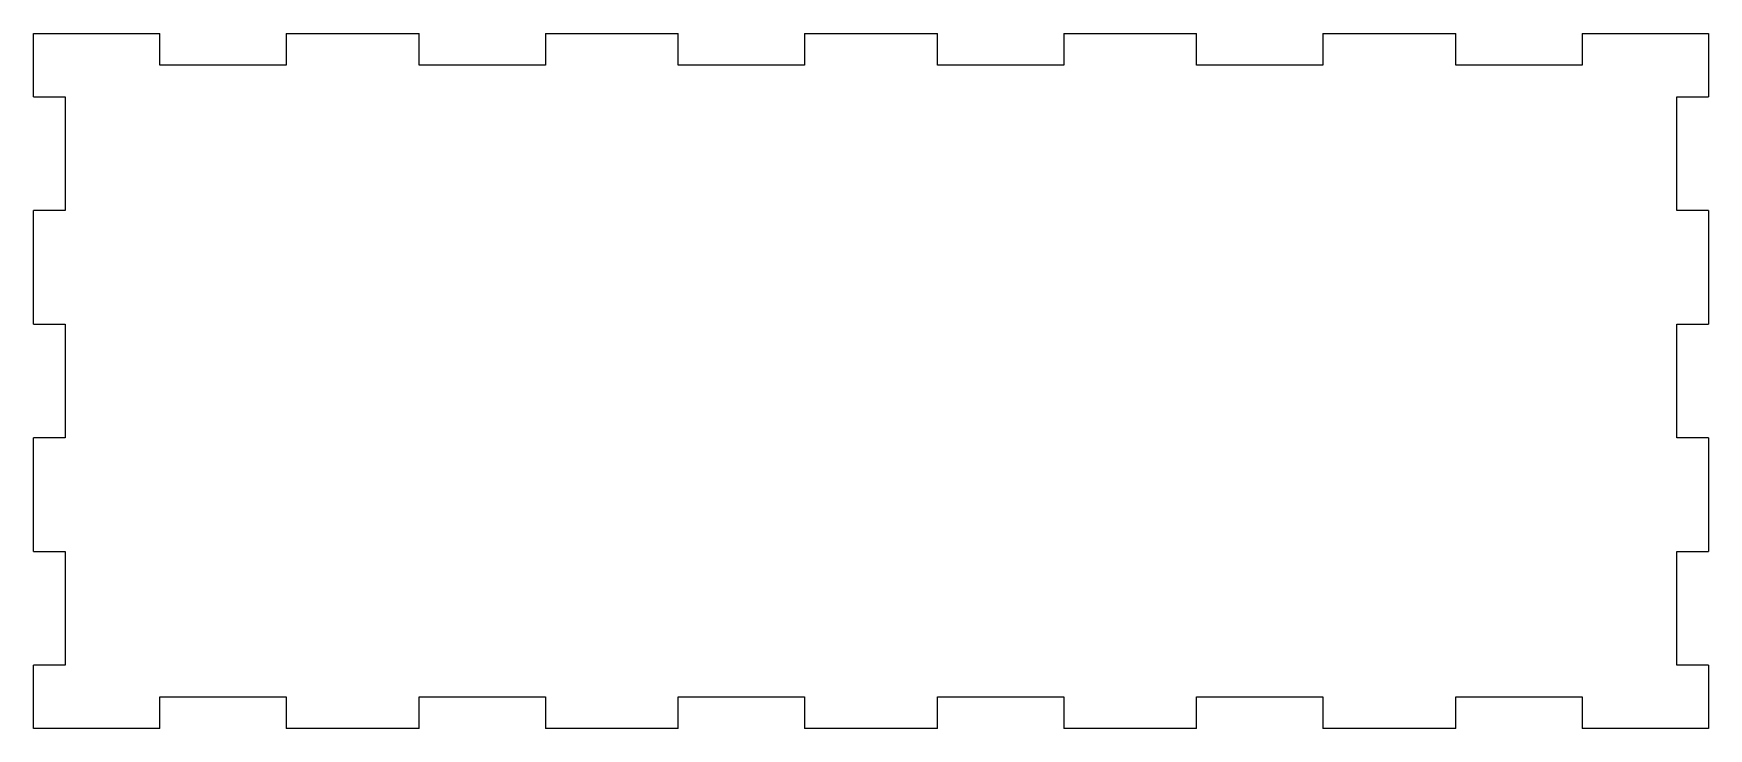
# Model space of a CAD drawing. Header units: millimetres. Extents: x -132 to 132, y -55 to 55.
import ezdxf

# ---------------------------------------------------------------- set-up
doc = ezdxf.new("R2010")
doc.units = ezdxf.units.MM

msp = doc.modelspace()

# ---------------------------------------------------------------- linework, layer by layer
at = {"color": 7, "linetype": 'Continuous', "lineweight": 25}
for p, q in [((-132.5, 55), (-112.5, 55)), ((-132.5, 45), (-132.5, 55)), ((-112.5, 50), (-112.5, 55)), ((-92.5, 55), (-71.5, 55)), ((-92.5, 55), (-92.5, 50)), ((-71.5, 50), (-71.5, 55)), ((-51.5, 55), (-30.5, 55)), ((-51.5, 55), (-51.5, 50)), ((-30.5, 50), (-30.5, 55)), ((-10.5, 55), (10.5, 55)), ((-10.5, 55), (-10.5, 50)), ((10.5, 50), (10.5, 55)), ((30.5, 55), (51.5, 55)), ((30.5, 55), (30.5, 50)), ((51.5, 50), (51.5, 55)), ((71.5, 55), (92.5, 55)), ((71.5, 55), (71.5, 50)), ((92.5, 50), (92.5, 55)), ((112.5, 55), (132.5, 55)), ((112.5, 55), (112.5, 50)), ((132.5, 55), (132.5, 45)), ((-92.5, 50), (-112.5, 50)), ((-51.5, 50), (-71.5, 50)), ((-10.5, 50), (-30.5, 50)), ((30.5, 50), (10.5, 50)), ((71.5, 50), (51.5, 50)), ((112.5, 50), (92.5, 50)), ((-132.5, 45), (-127.5, 45)), ((-127.5, 45), (-127.5, 27)), ((127.5, 27), (127.5, 45)), ((127.5, 45), (132.5, 45)), ((-127.5, 27), (-132.5, 27)), ((-132.5, 9), (-132.5, 27)), ((132.5, 27), (127.5, 27)), ((132.5, 27), (132.5, 9)), ((-132.5, 9), (-127.5, 9)), ((-127.5, 9), (-127.5, -9)), ((127.5, -9), (127.5, 9)), ((127.5, 9), (132.5, 9)), ((-127.5, -9), (-132.5, -9)), ((-132.5, -27), (-132.5, -9)), ((132.5, -9), (127.5, -9)), ((132.5, -9), (132.5, -27)), ((-132.5, -27), (-127.5, -27)), ((-127.5, -27), (-127.5, -45)), ((127.5, -45), (127.5, -27)), ((127.5, -27), (132.5, -27)), ((-127.5, -45), (-132.5, -45)), ((-132.5, -55), (-132.5, -45)), ((132.5, -45), (127.5, -45)), ((132.5, -45), (132.5, -55)), ((-112.5, -55), (-112.5, -50)), ((-112.5, -50), (-92.5, -50)), ((-92.5, -50), (-92.5, -55)), ((-71.5, -55), (-71.5, -50)), ((-71.5, -50), (-51.5, -50)), ((-51.5, -50), (-51.5, -55)), ((-30.5, -55), (-30.5, -50)), ((-30.5, -50), (-10.5, -50)), ((-10.5, -50), (-10.5, -55)), ((10.5, -55), (10.5, -50)), ((10.5, -50), (30.5, -50)), ((30.5, -50), (30.5, -55)), ((51.5, -50), (71.5, -50)), ((51.5, -55), (51.5, -50)), ((71.5, -50), (71.5, -55)), ((92.5, -55), (92.5, -50)), ((92.5, -50), (112.5, -50)), ((112.5, -50), (112.5, -55)), ((-112.5, -55), (-132.5, -55)), ((-71.5, -55), (-92.5, -55)), ((-30.5, -55), (-51.5, -55)), ((10.5, -55), (-10.5, -55)), ((51.5, -55), (30.5, -55)), ((92.5, -55), (71.5, -55)), ((132.5, -55), (112.5, -55))]:
    msp.add_line(p, q, dxfattribs=at)

doc.saveas('drawing.dxf')
